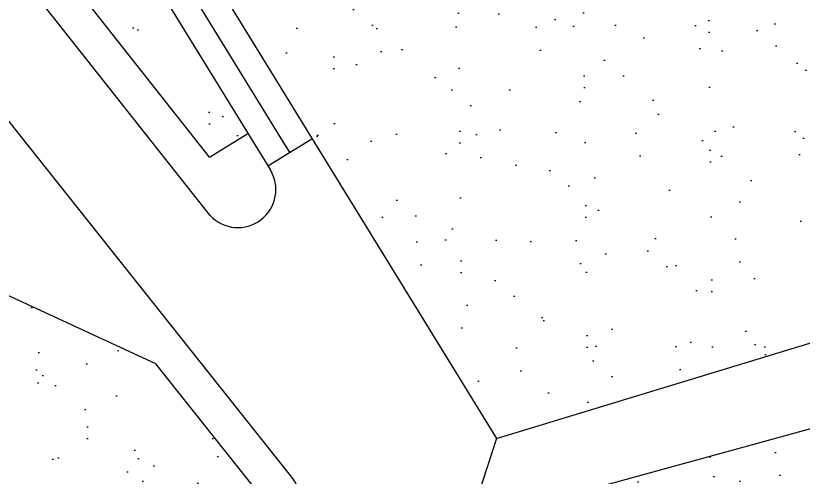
# Model space of a CAD drawing. Header units: metres. Extents: x 1796 to 5645, y -4719 to 2384.
# Drawn here: x 1906.6 to 1957.2, y -1251 to -1221.3 of the extents above; entities that cross this region are included whole.
import ezdxf

# ---------------------------------------------------------------- set-up
doc = ezdxf.new("R2010")
doc.units = ezdxf.units.M
doc.header["$MEASUREMENT"] = 0
doc.layers.add('ARQUITETURA', color=253, linetype='CONTINUOUS')
pattern_1 = [(350.62296, (1466.5355, -762.2295), (4.08992, 4.08927), [0, -4.56, 0, -5.1, 0, -4.875]), (320.623, (1466.5355, -762.2295), (9.808834, 1.91215), [0, -2.46, 0, -4.11, 0, -1.575]), (280.62296, (1464.013, -759.536), (6.39856, -6.807323), [0, -1.5, 0, -5.4, 0, -7.05]), (270.623, (1464.013, -759.536), (8.08648, -4.78256), [0, -0.75, 0, -3.54, 0, -4.05])]

msp = doc.modelspace()

# ---------------------------------------------------------------- hatches: boundary and pattern name
at = {"layer": 'ARQUITETURA'}
h = msp.add_hatch(dxfattribs=at)
h.set_pattern_fill('AR-SAND', color=116, scale=3, angle=-46.877, style=0)
h.set_pattern_definition(pattern_1)
h.paths.add_polyline_path([(1966.816, -1239.548), (1965.86, -1217.827), (1961.19, -1218.032), (1960.704, -1215.424), (1960.435, -1215.436), (1960.252, -1214.443), (1958.033, -1214.543), (1956.03, -1203.717, 0.083678), (1934.15, -1212.56), (1920.539, -1220.925), (1937.474, -1248.48)])
h = msp.add_hatch(dxfattribs=at)
h.set_pattern_fill('AR-SAND', color=116, scale=3, angle=-46.877, style=0)
h.set_pattern_definition(pattern_1)
h.paths.add_polyline_path([(1911.424, -1212.442), (1910.705, -1219.578), (1919.219, -1230.293), (1921.524, -1228.876)])
h = msp.add_hatch(dxfattribs=at)
h.set_pattern_fill('AR-SAND', color=116, scale=3, angle=-46.877, style=0)
h.set_pattern_definition(pattern_1)
h.paths.add_polyline_path([(2034.791, -1266.906), (2036.124, -1262.817), (2037.84, -1257.555), (2034.728, -1253.674), (2018.884, -1233.887), (2026.275, -1217.12), (2011.969, -1217.199), (2000.671, -1213.427), (1986.627, -1224.685), (1972.032, -1221.752), (1972.995, -1243.613), (1943.649, -1251.689), (1938.164, -1268.53), (1963.703, -1276.858), (1970.523, -1255.941), (1992.39, -1263.072), (1995.335, -1254.04)])
h = msp.add_hatch(dxfattribs=at)
h.set_pattern_fill('AR-SAND', color=116, scale=3, angle=-46.877, style=0)
h.set_pattern_definition(pattern_1)
edge = h.paths.add_edge_path()
edge.add_line((1894.706, -1241.97), (1918.345, -1267.206))
edge.add_line((1918.345, -1267.206), (1922.822, -1253.477))
edge.add_arc((1921.871, -1253.167), 1, -18.0603, 38.4582)
edge.add_line((1922.654, -1252.545), (1915.605, -1243.671))
edge.add_line((1915.605, -1243.671), (1906.39, -1239.415))
edge.add_arc((1899.581, -1236.27), 7.5, -130.539, -24.792, ccw=False)
edge = h.paths.add_edge_path()
edge.add_line((1881.291, -1227.647), (1893.575, -1240.762))
edge.add_arc((1899.581, -1236.27), 7.5, 45.659, 216.7946, ccw=False)
edge.add_line((1904.823, -1230.906), (1905.218, -1230.592))
edge.add_line((1905.218, -1230.592), (1894.427, -1217.006))
edge.add_arc((1893.527, -1217.721), 1.15, 38.4582, 128.112)
edge.add_line((1892.817, -1216.817), (1881.291, -1227.647))

# ---------------------------------------------------------------- linework, layer by layer
for p, q in [((1911.424, -1212.442), (1922.943, -1231.186)), ((1916.207, -1213.876), (1937.477, -1248.477)), ((1923.933, -1229.646), (1914.791, -1214.746)), ((1924.345, -1250.968), (1896.648, -1216.096)), ((1919.06, -1230.391), (1910.539, -1219.583)), ((1919.093, -1234.152), (1908.165, -1220.287)), ((1919.06, -1230.391), (1921.524, -1228.876)), ((1922.8, -1230.953), (1925.632, -1229.213)), ((1924.216, -1230.083), (1923.933, -1229.646)), ((1915.605, -1243.671), (1905.936, -1239.205)), ((1937.477, -1248.477), (1966.816, -1239.548)), ((1922.654, -1252.545), (1915.605, -1243.671)), ((1943.649, -1251.689), (1972.995, -1243.613)), ((1937.477, -1248.477), (1931.657, -1266.42))]:
    msp.add_line(p, q, dxfattribs=at)
for centre, radius, start, end in [((1920.875, -1232.483), 2.441, 223.1227, 32.1014), ((1921.996, -1252.834), 3, 341.9397, 38.4582)]:
    msp.add_arc(centre, radius, start, end, dxfattribs=at)

doc.saveas('drawing.dxf')
